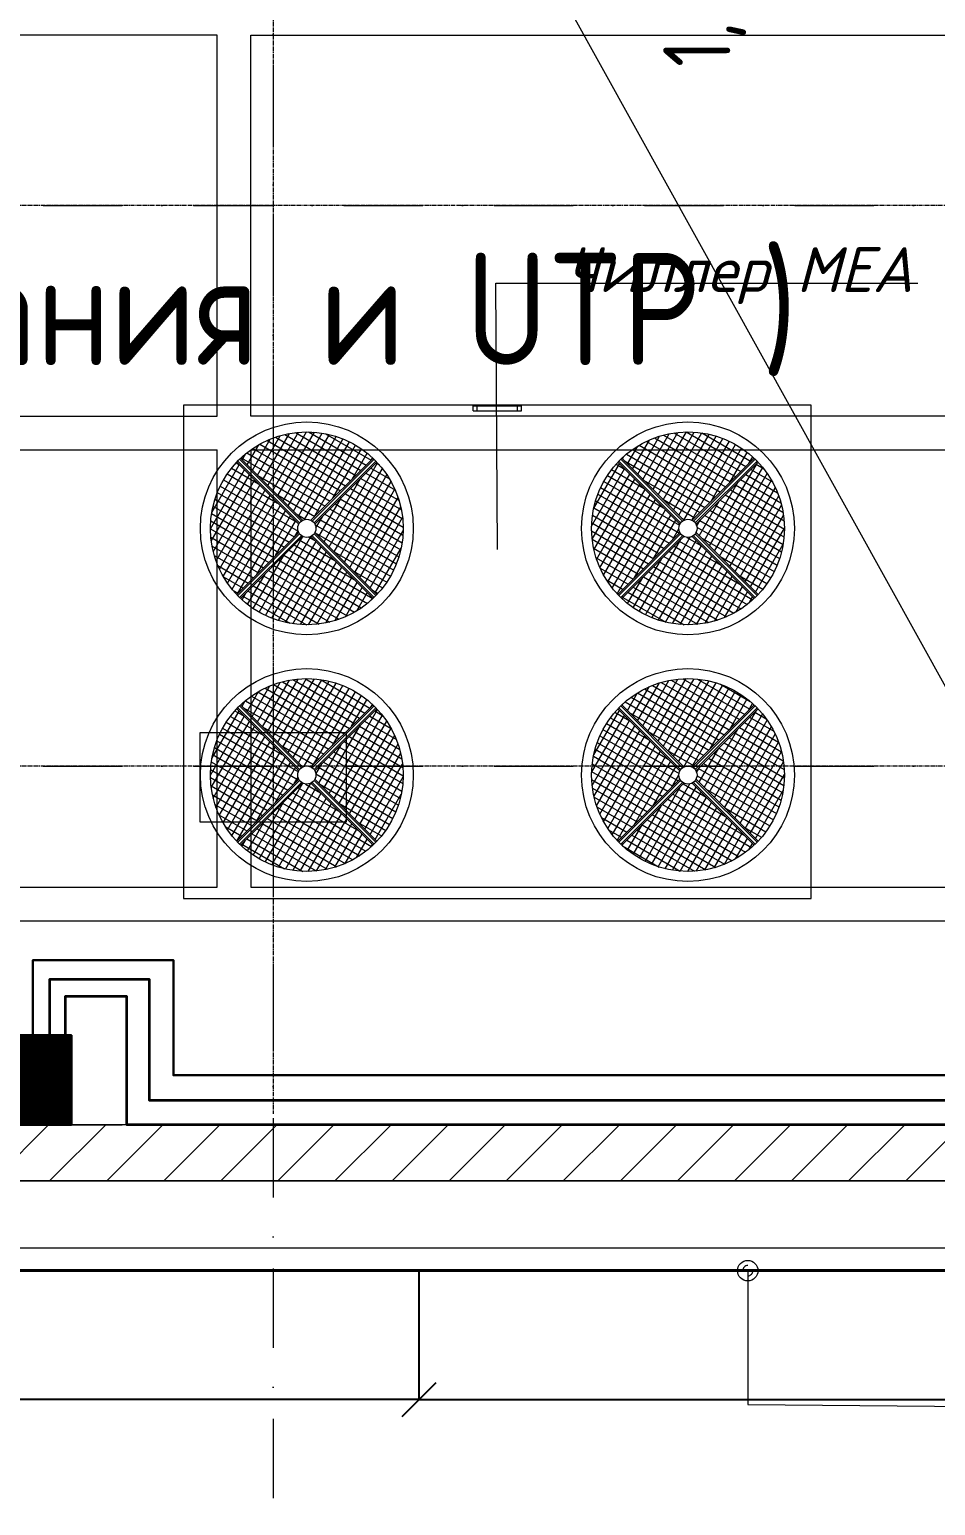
# Model space of a CAD drawing. Header units: millimetres. Extents: x 1499747 to 4230374, y -28481 to 441852.
# Drawn here: x 2454391 to 2458432, y 299786 to 306368 of the extents above; entities that cross this region are included whole.
import ezdxf
from ezdxf import colors
from ezdxf.entities.mleader import LeaderData, LeaderLine
from ezdxf.math import Vec2, Vec3
from ezdxf.xclip import XClip

# ---------------------------------------------------------------- set-up
doc = ezdxf.new("R2010")
doc.units = ezdxf.units.MM
doc.header["$MEASUREMENT"] = 0
doc.header["$XCLIPFRAME"] = 0
for name, pattern in [('CENTER2', [28.575, 19.05, -3.175, 3.175, -3.175]), ('Dot & Dashed', [670.277762, 352.777767, -176.388884, 0, -141.111112]), ('Штрихпунктирная', [670.277762, 352.777767, -176.388884, 0, -141.111112])]:
    doc.linetypes.add(name, pattern=pattern)
doc.layers.add('0_ANNOT_Dimensions', color=7, linetype='Continuous')
doc.layers.add('Чертеж и Рисунок', color=7, linetype='Continuous')
for name, color, linetype, lineweight in [('13 этаж_25_2D - Общий_Ном._пера__1_Ном._пера__7', 7, 'Continuous', 18), ('13 этаж_25_АР 06.03 custom_70_12 этаж_13_Интерьер - Мебель_Ном._пера__8_Ном._пера__8', 8, 'Continuous', 18), ('13 этаж_25_АР 06.03 custom_70_13-ось_Ном._пера__7_Ном._пера__7', 7, 'Continuous', 18), ('13 этаж_25_АР 06.03 custom_70__Оси_Ном._пера__8_Ном._пера__8', 8, 'Continuous', 18), ('13 этаж_25_АР 06.03 custom_70_Defpoints_Ном._пера__7_Ном._пера__7', 7, 'Continuous', 18), ('13 этаж_25_АР 06.03 custom_70_TEXTS-_Ном._пера__1_Ном._пера__1', 1, 'Continuous', 18), ('13 этаж_25_АР 06.03 custom_70_мет. конструкции_Ном._пера__5_Ном._пера__5', 5, 'Continuous', 18), ('13 этаж_25_АР 06.03 custom_70_ОВОРУДОВАНИЕ_Ном._пера__6_Ном._пера__6', 6, 'Continuous', 18), ('13 этаж_25_АР 06.03 custom_70_парапет 2_Ном._пера__8_Ном._пера__8', 8, 'Continuous', 18), ('13 этаж_25_АР 06.03 custom_70_Стойки_Ном._пера__7_Ном._пера__7', 7, 'Continuous', 18), ('13 этаж_25_Конструктив - Перекрытия_Ном._пера__1_Ном._пера__7', 7, 'Continuous', 18), ('13 этаж_25_Конструктив - Стены Ненесущие Газоблок_Ном._пера__169_Ном._пера__83', 83, 'Continuous', 18), ('13 этаж_25_Конструктив - Стены Ненесущие Газоблок_Ном._пера__47_Ном._пера__7', 7, 'Continuous', 18), ('13 этаж_25_Парапет_Ном._пера__20_Ном._пера__1', 1, 'Continuous', 18), ('13 этаж_25_Ребра Навес_Ном._пера__10_Ном._пера__134', 134, 'Continuous', 18), ('13 этаж_25_Ребра Навес_Ном._пера__1_Ном._пера__7', 7, 'Continuous', 18), ('13 этаж_25_Элемент Модели - Оси_Ном._пера__2_Ном._пера__8', 8, 'Continuous', 18), ('Light', 90, 'Continuous', 50), ('Кабель 2x4mm', 200, 'Continuous', 30), ('Кабель 2х6 mm', 150, 'Continuous', 30), ('ТП', 250, 'Continuous', 30)]:
    doc.layers.add(name, color=color, linetype=linetype, lineweight=lineweight)
doc.styles.add('ISOCPEUR_4', font='isocpeur.ttf', dxfattribs={"width": 0.85, "height": 250})
doc.styles.add('СГЕНЕРИР_СТИЛЬ_3', font='isocpeur.ttf', dxfattribs={"width": 0.8})
doc.styles.add('СГЕНЕРИР_СТИЛЬ_4', font='isocpeui.ttf')
doc.dimstyles.get("Standard").update_dxf_attribs({"dimtxt": 0.18, "dimasz": 0.18, "dimexe": 0.18, "dimexo": 0.0625, "dimgap": 0.09, "dimtad": 0, "dimtih": 1, "dimtoh": 1, "dimdec": 4, "dimzin": 0, "dimdsep": 46, "dimtxsty": 'Standard', "dimcen": 0.09, "dimadec": 0, "dimazin": 0, "dimtfac": 1, "dimtdec": 4, "dimtofl": 0, "dimtmove": 0, "dimatfit": 3, "dimfxl": 1, "dimtolj": 1, "dimtzin": 0, "dimarcsym": 0})
pattern_1 = [(150, (1188511.52, 31426.276), (15.60195, 27.02337), []), (240, (1188511.52, 31426.276), (-27.02337, 15.60195), [])]
pattern_2 = [(150, (1188511.52, 31426.276), (15.60195, 27.02337), []), (240, (1188511.52, 31426.276), (-27.02337, 15.60195), [])]
pattern_3 = [(150, (1188511.52, 31526.276), (15.60195, 27.02337), []), (240, (1188511.52, 31526.276), (-27.02337, 15.60195), [])]
pattern_4 = [(150, (1188511.52, 31526.276), (15.60195, 27.02337), []), (240, (1188511.52, 31526.276), (-27.02337, 15.60195), [])]

# ---------------------------------------------------------------- blocks, each defined once
blk = doc.blocks.new('Чертеж_4_25', base_point=(1186000, 29700))
at = {"layer": '13 этаж_25_АР 06.03 custom_70_ОВОРУДОВАНИЕ_Ном._пера__6_Ном._пера__6', "linetype": 'Continuous', "true_color": 0xc7c8ca}
h = blk.add_hatch(dxfattribs=at)
h.set_pattern_fill('NET_0046_0019', color=9, style=0, pattern_type=2)
h.set_pattern_definition(pattern_4)
h.paths.add_polyline_path([(1185759.5, 33136.9), (1186036.1, 32860.3, -0.119927), (1186054.7, 32864.8, -0.119927), (1186073.3, 32860.3), (1186349.9, 33136.9, 0.191496), (1186054.7, 33254.3, 0.191496)])
h = blk.add_hatch(dxfattribs=at)
h.set_pattern_fill('NET_0046_0019', color=9, style=0, pattern_type=2)
h.set_pattern_definition(pattern_4)
h.paths.add_polyline_path([(1188049.9, 33136.9, 0.191496), (1187754.7, 33254.3, 0.191496), (1187459.5, 33136.9), (1187736.1, 32860.3, -0.119927), (1187754.7, 32864.8, -0.119927), (1187773.3, 32860.3)])
h = blk.add_hatch(dxfattribs=at)
h.set_pattern_fill('NET_0046_0019', color=9, style=0, pattern_type=2)
h.set_pattern_definition(pattern_3)
h.paths.add_polyline_path([(1186018.7, 32842.9), (1185742.1, 33119.5, 0.397572), (1185742.1, 32529), (1186018.7, 32805.7, -0.243355)])
h = blk.add_hatch(dxfattribs=at)
h.set_pattern_fill('NET_0046_0019', color=9, style=0, pattern_type=2)
h.set_pattern_definition(pattern_3)
h.paths.add_polyline_path([(1186367.3, 33119.5), (1186090.7, 32842.9, -0.243355), (1186090.7, 32805.7), (1186367.3, 32529, 0.397572)])
h = blk.add_hatch(dxfattribs=at)
h.set_pattern_fill('NET_0046_0019', color=9, style=0, pattern_type=2)
h.set_pattern_definition(pattern_3)
h.paths.add_polyline_path([(1187442.1, 33119.5, 0.397572), (1187442.1, 32529), (1187718.7, 32805.7, -0.243355), (1187718.7, 32842.9)])
h = blk.add_hatch(dxfattribs=at)
h.set_pattern_fill('NET_0046_0019', color=9, style=0, pattern_type=2)
h.set_pattern_definition(pattern_3)
h.paths.add_polyline_path([(1187790.7, 32842.9, -0.243355), (1187790.7, 32805.7), (1188067.3, 32529, 0.397572), (1188067.3, 33119.5)])
h = blk.add_hatch(dxfattribs=at)
h.set_pattern_fill('NET_0046_0019', color=9, style=0, pattern_type=2)
h.set_pattern_definition(pattern_4)
h.paths.add_polyline_path([(1186349.9, 32511.7), (1186073.3, 32788.3, -0.119927), (1186054.7, 32783.7, -0.119927), (1186036.1, 32788.3), (1185759.5, 32511.7, 0.191496), (1186054.7, 32394.3, 0.191496)])
h = blk.add_hatch(dxfattribs=at)
h.set_pattern_fill('NET_0046_0019', color=9, style=0, pattern_type=2)
h.set_pattern_definition(pattern_4)
h.paths.add_polyline_path([(1187459.5, 32511.7, 0.191496), (1187754.7, 32394.3, 0.191496), (1188049.9, 32511.7), (1187773.3, 32788.3, -0.119927), (1187754.7, 32783.7, -0.119927), (1187736.1, 32788.3)])
h = blk.add_hatch(dxfattribs=at)
h.set_pattern_fill('NET_0046_0019', color=9, style=0, pattern_type=2)
h.set_pattern_definition(pattern_2)
h.paths.add_polyline_path([(1186349.9, 32036.9, 0.191496), (1186054.7, 32154.3, 0.191496), (1185759.5, 32036.9), (1186036.1, 31760.3, -0.119927), (1186054.7, 31764.8, -0.119927), (1186073.3, 31760.3)])
h = blk.add_hatch(dxfattribs=at)
h.set_pattern_fill('NET_0046_0019', color=9, style=0, pattern_type=2)
h.set_pattern_definition(pattern_2)
h.paths.add_polyline_path([(1187459.5, 32036.9), (1187736.1, 31760.3, -0.119927), (1187754.7, 31764.8, -0.119927), (1187773.3, 31760.3), (1188049.9, 32036.9, 0.191496), (1187754.7, 32154.3, 0.191496)])
h = blk.add_hatch(dxfattribs=at)
h.set_pattern_fill('NET_0046_0019', color=9, style=0, pattern_type=2)
h.set_pattern_definition(pattern_1)
h.paths.add_polyline_path([(1186018.7, 31705.7, -0.243355), (1186018.7, 31742.9), (1185742.1, 32019.5, 0.397572), (1185742.1, 31429)])
h = blk.add_hatch(dxfattribs=at)
h.set_pattern_fill('NET_0046_0019', color=9, style=0, pattern_type=2)
h.set_pattern_definition(pattern_1)
h.paths.add_polyline_path([(1186367.3, 31429, 0.397572), (1186367.3, 32019.5), (1186090.7, 31742.9, -0.243355), (1186090.7, 31705.7)])
h = blk.add_hatch(dxfattribs=at)
h.set_pattern_fill('NET_0046_0019', color=9, style=0, pattern_type=2)
h.set_pattern_definition(pattern_1)
h.paths.add_polyline_path([(1187442.1, 31429), (1187718.7, 31705.7, -0.243355), (1187718.7, 31742.9), (1187442.1, 32019.5, 0.397572)])
h = blk.add_hatch(dxfattribs=at)
h.set_pattern_fill('NET_0046_0019', color=9, style=0, pattern_type=2)
h.set_pattern_definition(pattern_1)
h.paths.add_polyline_path([(1187790.7, 31705.7), (1188067.3, 31429, 0.397572), (1188067.3, 32019.5), (1187790.7, 31742.9, -0.243355)])
h = blk.add_hatch(dxfattribs=at)
h.set_pattern_fill('NET_0046_0019', color=9, style=0, pattern_type=2)
h.set_pattern_definition(pattern_2)
h.paths.add_polyline_path([(1185759.5, 31411.7, 0.191496), (1186054.7, 31294.3, 0.191496), (1186349.9, 31411.7), (1186073.3, 31688.3, -0.119927), (1186054.7, 31683.7, -0.119927), (1186036.1, 31688.3)])
h = blk.add_hatch(dxfattribs=at)
h.set_pattern_fill('NET_0046_0019', color=9, style=0, pattern_type=2)
h.set_pattern_definition(pattern_2)
h.paths.add_polyline_path([(1188049.9, 31411.7), (1187773.3, 31688.3, -0.119927), (1187754.7, 31683.7, -0.119927), (1187736.1, 31688.3), (1187459.5, 31411.7, 0.191496), (1187754.7, 31294.3, 0.191496)])
at = {"layer": '13 этаж_25_Конструктив - Стены Ненесущие Газоблок_Ном._пера__169_Ном._пера__83', "linetype": 'Continuous', "true_color": 0xc7c8ca}
h = blk.add_hatch(dxfattribs=at)
h.set_pattern_fill('БЛОКИ_БЕТОННЫЕ_ЭФФЕКТИВН_72', color=9, style=0, pattern_type=2)
h.set_pattern_definition([(45, (1162404.69, 34264.05), (-127.2792, 127.2792), [])])
h.paths.add_polyline_path([(1181204.5, 29914), (1199454.5, 29914), (1199454.5, 30164), (1181204.5, 30164)])
at = {"layer": '13 этаж_25_2D - Общий_Ном._пера__1_Ном._пера__7', "color": 9, "linetype": 'Continuous', "true_color": 0xc7c8ca}
blk.add_line((1188021.4, 29514), (1188021.4, 29331.6), dxfattribs=at)
at = {"layer": '13 этаж_25_2D - Общий_Ном._пера__1_Ном._пера__7', "color": 9, "linetype": 'Continuous', "true_color": 0xc7c8ca, "flags": 128}
for points in [[(1188021.4, 29536.8, 0.414214), (1187998.6, 29514)], [(1188021.4, 29491.2, 0.414214), (1188044.2, 29514)]]:
    blk.add_lwpolyline(points, format="xyb", dxfattribs=at)
blk.add_lwpolyline([(1188021.4, 29514), (1188021.4, 28917.2), (1189021.4, 28908.7)], dxfattribs=at)
at = {"layer": '13 этаж_25_2D - Общий_Ном._пера__1_Ном._пера__7', "color": 9, "linetype": 'Continuous', "true_color": 0xc7c8ca}
blk.add_circle((1188021.4, 29514), 45.6, dxfattribs=at)
at = {"layer": '13 этаж_25_АР 06.03 custom_70_12 этаж_13_Интерьер - Мебель_Ном._пера__8_Ном._пера__8', "color": 9, "linetype": 'Continuous', "true_color": 0xc7c8ca, "flags": 128}
blk.add_lwpolyline([(1185579.7, 31914.1), (1186229.7, 31914.1), (1186229.7, 31514.1), (1185579.7, 31514.1)], close=True, dxfattribs=at)
blk.add_lwpolyline([(1185579.7, 31914.1), (1186229.7, 31914.1), (1186229.7, 31514.1), (1185579.7, 31514.1)], close=True, dxfattribs=at)
at = {"layer": '13 этаж_25_АР 06.03 custom_70__Оси_Ном._пера__8_Ном._пера__8', "color": 9, "linetype": 'CENTER2', "true_color": 0xc7c8ca}
for p, q in [((1185904.7, 45914.1), (1185904.7, 30214.1)), ((1214204.7, 34264.1), (1169819.7, 34264.1)), ((1214204.7, 31764.1), (1181204.7, 31764.1)), ((1200104.8, 30164.1), (1181204.7, 30164.1))]:
    blk.add_line(p, q, dxfattribs=at)
at = {"layer": '13 этаж_25_АР 06.03 custom_70_Defpoints_Ном._пера__7_Ном._пера__7', "color": 9, "linetype": 'Continuous', "true_color": 0xc7c8ca}
for p, q in [((1186814.7, 33348.1), (1186814.7, 33371.1)), ((1186994.7, 33348.5), (1186994.7, 33371.5))]:
    blk.add_line(p, q, dxfattribs=at)
at = {"layer": '13 этаж_25_АР 06.03 custom_70_TEXTS-_Ном._пера__1_Ном._пера__1', "color": 9, "linetype": 'Continuous', "true_color": 0xc7c8ca}
for p, q in [((1186904.7, 32730.1), (1186898.3, 33918.2)), ((1186898.3, 33918.2), (1188780.2, 33918.2))]:
    blk.add_line(p, q, dxfattribs=at)
at = {"layer": '13 этаж_25_АР 06.03 custom_70_мет. конструкции_Ном._пера__5_Ном._пера__5', "color": 9, "linetype": 'Continuous', "true_color": 0xc7c8ca, "flags": 128}
for points in [[(1182254.7, 33324.1), (1185654.7, 33324.1), (1185654.7, 35024.1)], [(1185654.7, 33324.1), (1185654.7, 35024.1), (1182254.7, 35024.1)], [(1185804.7, 33324.1), (1185804.7, 35024.1)], [(1185804.7, 35024.1), (1192804.7, 35024.1)], [(1192804.7, 33324.1), (1185804.7, 33324.1)], [(1182254.7, 33174.1), (1185654.7, 33174.1)], [(1185654.7, 31224.1), (1185654.7, 33174.1)], [(1185804.7, 33174.1), (1192804.7, 33174.1)], [(1185804.7, 33174.1), (1185804.7, 31224.1)], [(1182254.7, 31224.1), (1185654.7, 31224.1)], [(1185804.7, 31224.1), (1192804.7, 31224.1)], [(1182104.7, 31074.1), (1198642.4, 31074.1)]]:
    blk.add_lwpolyline(points, dxfattribs=at)
at = {"layer": '13 этаж_25_АР 06.03 custom_70_ОВОРУДОВАНИЕ_Ном._пера__6_Ном._пера__6', "color": 9, "linetype": 'Continuous', "true_color": 0xc7c8ca}
for p, q in [((1186825.7, 33374.1), (1186983.7, 33374.4)), ((1186797.2, 33371.1), (1187012.2, 33371.5)), ((1186797.2, 33348.1), (1186797.2, 33371.1)), ((1186797.2, 33348.1), (1187012.2, 33348.5)), ((1187012.2, 33348.5), (1187012.2, 33371.5)), ((1186018.7, 32842.9), (1185742, 33119.6)), ((1186022, 32848.3), (1185746.3, 33124)), ((1186030.7, 32856.9), (1185755, 33132.7)), ((1186036.1, 32860.3), (1185759.3, 33137)), ((1186073.3, 32860.3), (1186350, 33137)), ((1186078.7, 32856.9), (1186354.4, 33132.7)), ((1186087.4, 32848.3), (1186363.1, 33124)), ((1186090.7, 32842.9), (1186367.4, 33119.6)), ((1187718.7, 32842.9), (1187442, 33119.6)), ((1187722, 32848.3), (1187446.3, 33124)), ((1187730.7, 32856.9), (1187455, 33132.7)), ((1187736.1, 32860.3), (1187459.3, 33137)), ((1187773.3, 32860.3), (1188050, 33137)), ((1187778.7, 32856.9), (1188054.4, 33132.7)), ((1187787.4, 32848.3), (1188063.1, 33124)), ((1187790.7, 32842.9), (1188067.4, 33119.6)), ((1185742, 32528.9), (1186018.7, 32805.7)), ((1185746.3, 32524.6), (1186022, 32800.3)), ((1185755, 32515.9), (1186030.7, 32791.6)), ((1185759.3, 32511.6), (1186036.1, 32788.3)), ((1186350, 32511.6), (1186073.3, 32788.3)), ((1186354.4, 32515.9), (1186078.7, 32791.6)), ((1186363.1, 32524.6), (1186087.4, 32800.3)), ((1186367.4, 32528.9), (1186090.7, 32805.7)), ((1187442, 32528.9), (1187718.7, 32805.7)), ((1187446.3, 32524.6), (1187722, 32800.3)), ((1187455, 32515.9), (1187730.7, 32791.6)), ((1187459.3, 32511.6), (1187736.1, 32788.3)), ((1188050, 32511.6), (1187773.3, 32788.3)), ((1188054.4, 32515.9), (1187778.7, 32791.6)), ((1188063.1, 32524.6), (1187787.4, 32800.3)), ((1188067.4, 32528.9), (1187790.7, 32805.7)), ((1185742, 32019.6), (1186018.7, 31742.9)), ((1185746.3, 32024), (1186022, 31748.3)), ((1185755, 32032.7), (1186030.7, 31756.9)), ((1185759.3, 32037), (1186036.1, 31760.3)), ((1186350, 32037), (1186073.3, 31760.3)), ((1186354.4, 32032.7), (1186078.7, 31756.9)), ((1186363.1, 32024), (1186087.4, 31748.3)), ((1186367.4, 32019.6), (1186090.7, 31742.9)), ((1187442, 32019.6), (1187718.7, 31742.9)), ((1187446.3, 32024), (1187722, 31748.3)), ((1187455, 32032.7), (1187730.7, 31756.9)), ((1187459.3, 32037), (1187736.1, 31760.3)), ((1188050, 32037), (1187773.3, 31760.3)), ((1188054.4, 32032.7), (1187778.7, 31756.9)), ((1188063.1, 32024), (1187787.4, 31748.3)), ((1188067.4, 32019.6), (1187790.7, 31742.9)), ((1186018.7, 31705.7), (1185742, 31428.9)), ((1186022, 31700.3), (1185746.3, 31424.6)), ((1186030.7, 31691.6), (1185755, 31415.9)), ((1186036.1, 31688.3), (1185759.3, 31411.6)), ((1186073.3, 31688.3), (1186350, 31411.6)), ((1186078.7, 31691.6), (1186354.4, 31415.9)), ((1186087.4, 31700.3), (1186363.1, 31424.6)), ((1186090.7, 31705.7), (1186367.4, 31428.9)), ((1187718.7, 31705.7), (1187442, 31428.9)), ((1187722, 31700.3), (1187446.3, 31424.6)), ((1187730.7, 31691.6), (1187455, 31415.9)), ((1187736.1, 31688.3), (1187459.3, 31411.6)), ((1187773.3, 31688.3), (1188050, 31411.6)), ((1187778.7, 31691.6), (1188054.4, 31415.9)), ((1187787.4, 31700.3), (1188063.1, 31424.6)), ((1187790.7, 31705.7), (1188067.4, 31428.9))]:
    blk.add_line(p, q, dxfattribs=at)
at = {"layer": '13 этаж_25_АР 06.03 custom_70_ОВОРУДОВАНИЕ_Ном._пера__6_Ном._пера__6', "color": 9, "linetype": 'Continuous', "true_color": 0xc7c8ca, "flags": 128}
blk.add_lwpolyline([(1188304.7, 31174.3), (1188304.7, 33374.3), (1185504.7, 33374.3), (1185504.7, 31174.3)], close=True, dxfattribs=at)
at = {"layer": '13 этаж_25_АР 06.03 custom_70_ОВОРУДОВАНИЕ_Ном._пера__6_Ном._пера__6', "color": 9, "linetype": 'Continuous', "true_color": 0xc7c8ca}
for centre, radius in [((1186054.7, 32824.3), 474.7), ((1186054.7, 32824.3), 430), ((1186054.7, 32824.3), 430), ((1187754.7, 32824.3), 474.7), ((1187754.7, 32824.3), 430), ((1187754.7, 32824.3), 430), ((1186054.7, 32824.3), 40.5), ((1187754.7, 32824.3), 40.5), ((1186054.7, 31724.3), 474.7), ((1187754.7, 31724.3), 474.7), ((1186054.7, 31724.3), 430), ((1186054.7, 31724.3), 430), ((1187754.7, 31724.3), 430), ((1187754.7, 31724.3), 430), ((1186054.7, 31724.3), 40.5), ((1187754.7, 31724.3), 40.5)]:
    blk.add_circle(centre, radius, dxfattribs=at)
at = {"layer": '13 этаж_25_АР 06.03 custom_70_парапет 2_Ном._пера__8_Ном._пера__8', "color": 9, "linetype": 'Continuous', "true_color": 0xc7c8ca, "flags": 128}
blk.add_lwpolyline([(1199704.5, 30164.1), (1181204.7, 30164.1), (1181204.7, 32314.1), (1169819.7, 32314.1), (1169819.7, 47114.1), (1181154.7, 47114.1), (1181154.7, 46214.1)], dxfattribs=at)
at = {"layer": '13 этаж_25_АР 06.03 custom_70_Стойки_Ном._пера__7_Ном._пера__7', "color": 9, "linetype": 'Continuous', "true_color": 0xc7c8ca, "flags": 128}
blk.add_lwpolyline([(1189483.1, 31074.1), (1185824.7, 37669.1)], dxfattribs=at)
at = {"layer": '13 этаж_25_Конструктив - Перекрытия_Ном._пера__1_Ном._пера__7', "linetype": 'Continuous', "flags": 128}
blk.add_lwpolyline([(1169569.7, 32064.1), (1169569.7, 47364.1), (1181404.7, 47364.1), (1181404.7, 46214.1), (1199704.5, 46214.1), (1199704.5, 29914), (1190354.6, 29914), (1180954.5, 29914), (1180954.5, 32064.1)], close=True, dxfattribs=at)
at = {"layer": '13 этаж_25_Конструктив - Стены Ненесущие Газоблок_Ном._пера__47_Ном._пера__7', "color": 9, "linetype": 'Continuous', "true_color": 0xc7c8ca, "flags": 128}
for points in [[(1199454.5, 30164), (1181204.5, 30164)], [(1180954.5, 29914), (1199704.5, 29914)]]:
    blk.add_lwpolyline(points, dxfattribs=at)
at = {"layer": '13 этаж_25_Парапет_Ном._пера__20_Ном._пера__1', "color": 9, "linetype": 'Continuous', "true_color": 0xc7c8ca}
for p, q in [((1199854.4, 29914), (1180954.5, 29914)), ((1199454.4, 29514), (1180554.5, 29514))]:
    blk.add_line(p, q, dxfattribs=at)
at = {"layer": '13 этаж_25_Парапет_Ном._пера__20_Ном._пера__1', "color": 9, "linetype": 'Dot & Dashed', "true_color": 0xc7c8ca}
blk.add_line((1199854.4, 29914), (1180954.5, 29914), dxfattribs=at)
at = {"layer": '13 этаж_25_Ребра Навес_Ном._пера__10_Ном._пера__134', "color": 9, "linetype": 'Dot & Dashed', "true_color": 0xc7c8ca}
for p, q in [((1199854.1, 29914), (1180804.5, 29914)), ((1199854.1, 29914), (1180954.2, 29914)), ((1199854.2, 29914), (1180954.3, 29914)), ((1199854.2, 29914), (1180954.3, 29914)), ((1199854.3, 29914), (1180954.4, 29914)), ((1199854.3, 29914), (1180954.4, 29914)), ((1199854.4, 29914), (1180954.5, 29914)), ((1199854.4, 29914), (1180954.5, 29914)), ((1199854.4, 29914), (1180954.5, 29914))]:
    blk.add_line(p, q, dxfattribs=at)
at = {"layer": '13 этаж_25_Ребра Навес_Ном._пера__1_Ном._пера__7', "color": 9, "linetype": 'Continuous', "true_color": 0xc7c8ca}
for p, q in [((1199854.1, 29914), (1180954.2, 29914)), ((1199854.2, 29914), (1180954.3, 29914)), ((1199854.2, 29914), (1180954.3, 29914)), ((1199854.3, 29914), (1180954.4, 29914)), ((1199854.3, 29914), (1180954.4, 29914)), ((1199854.4, 29914), (1180954.5, 29914)), ((1199854.4, 29914), (1180954.5, 29914)), ((1199854.4, 29914), (1180954.5, 29914)), ((1199554.1, 29614), (1180654.2, 29614)), ((1199554.2, 29614), (1180654.3, 29614)), ((1199554.2, 29614), (1180654.3, 29614)), ((1199554.3, 29614), (1180654.4, 29614)), ((1199554.3, 29614), (1180654.4, 29614)), ((1199554.4, 29614), (1180654.5, 29614)), ((1199554.4, 29614), (1180654.5, 29614)), ((1199554.4, 29614), (1180654.5, 29614))]:
    blk.add_line(p, q, dxfattribs=at)
at = {"layer": '13 этаж_25_Элемент Модели - Оси_Ном._пера__2_Ном._пера__8', "linetype": 'Штрихпунктирная'}
for p, q in [((1185904.7, 48964.1), (1185904.7, 14064.1)), ((1159404.7, 34264.1), (1216204.7, 34264.1)), ((1159404.7, 31764.1), (1216204.7, 31764.1)), ((1159404.7, 30164.1), (1216204.7, 30164.1))]:
    blk.add_line(p, q, dxfattribs=at)
at = {"layer": '13 этаж_25_АР 06.03 custom_70_13-ось_Ном._пера__7_Ном._пера__7', "color": 9, "linetype": 'Continuous', "true_color": 0xc7c8ca, "insert": (1188014.1, 34882.6), "char_height": 300, "attachment_point": 7, "rotation": 90, "style": 'СГЕНЕРИР_СТИЛЬ_3'}
blk.add_mtext('\\A1;{\\pql;\\fISOCPEUR|b0|i0|c204|p0;\\W0.800000;1,5%}', dxfattribs=at)
at = {"layer": '13 этаж_25_АР 06.03 custom_70_TEXTS-_Ном._пера__1_Ном._пера__1', "color": 9, "linetype": 'Continuous', "true_color": 0xc7c8ca, "insert": (1187209.2, 33824.1), "char_height": 200, "attachment_point": 7, "style": 'СГЕНЕРИР_СТИЛЬ_4'}
blk.add_mtext('\\A1;{\\pql;\\fISOCPEUR|b0|i1|c204|p0;\\W1.000000;Чиллер MEA}', dxfattribs=at)
blk = doc.blocks.new('_Oblique')
at = {"color": 0, "linetype": 'ByBlock', "lineweight": -2}
blk.add_line((-0.5, -0.5), (0.5, 0.5), dxfattribs=at)
blk = doc.blocks.new('*D177')
at = {"layer": '0_ANNOT_Dimensions', "color": 0, "lineweight": -2, "transparency": 16777216}
for p, q in [((2450127.3, 300833.1), (2450127.3, 300257.7)), ((2456127.3, 300833.1), (2456127.3, 300257.7)), ((2450127.3, 300257.9), (2452731.4, 300257.9)), ((2456127.3, 300257.9), (2453523.2, 300257.9))]:
    blk.add_line(p, q, dxfattribs=at)
at = {"layer": 'Defpoints', "color": 0, "lineweight": 30, "transparency": 16777216}
for p in [(2450127.3, 300833.1), (2456127.3, 300833.1), (2456127.3, 300257.9)]:
    blk.add_point(p, dxfattribs=at)
at = {"layer": '0_ANNOT_Dimensions', "color": 0, "lineweight": -2, "transparency": 16777216, "xscale": 150, "yscale": 150, "zscale": 150, "rotation": 180}
blk.add_blockref('_Oblique', (2450127.3, 300257.9), dxfattribs=at)
at = {"layer": '0_ANNOT_Dimensions', "color": 0, "lineweight": -2, "transparency": 16777216, "xscale": 150, "yscale": 150, "zscale": 150}
blk.add_blockref('_Oblique', (2456127.3, 300257.9), dxfattribs=at)
at = {"layer": '0_ANNOT_Dimensions', "color": 0, "lineweight": 25, "transparency": 16777216, "insert": (2453127.3, 300257.9), "char_height": 250, "attachment_point": 5}
blk.add_mtext('\\A1;6000', dxfattribs=at)
blk = doc.blocks.new('*D178')
at = {"layer": '0_ANNOT_Dimensions', "color": 0, "lineweight": -2, "transparency": 16777216}
for p, q in [((2456127.3, 300833.1), (2456127.3, 300257.7)), ((2462127.3, 300833.1), (2462127.3, 300257.7)), ((2456127.3, 300257.9), (2458731.4, 300257.9)), ((2462127.3, 300257.9), (2459523.2, 300257.9))]:
    blk.add_line(p, q, dxfattribs=at)
at = {"layer": 'Defpoints', "color": 0, "lineweight": 30, "transparency": 16777216}
for p in [(2456127.3, 300833.1), (2462127.3, 300833.1), (2462127.3, 300257.9)]:
    blk.add_point(p, dxfattribs=at)
at = {"layer": '0_ANNOT_Dimensions', "color": 0, "lineweight": -2, "transparency": 16777216, "xscale": 150, "yscale": 150, "zscale": 150, "rotation": 180}
blk.add_blockref('_Oblique', (2456127.3, 300257.9), dxfattribs=at)
at = {"layer": '0_ANNOT_Dimensions', "color": 0, "lineweight": -2, "transparency": 16777216, "xscale": 150, "yscale": 150, "zscale": 150}
blk.add_blockref('_Oblique', (2462127.3, 300257.9), dxfattribs=at)
at = {"layer": '0_ANNOT_Dimensions', "color": 0, "lineweight": 25, "transparency": 16777216, "insert": (2459127.3, 300257.9), "char_height": 250, "attachment_point": 5}
blk.add_mtext('\\A1;6000', dxfattribs=at)

msp = doc.modelspace()

# ---------------------------------------------------------------- block references
at = {"layer": 'Чертеж и Рисунок', "linetype": 'Continuous'}
ref = msp.add_blockref('Чертеж_4_25', (2455572.80168, 301019.07632), dxfattribs=at)
XClip(ref).set_block_clipping_path([(1144000, 0), (1228000, 59400.0000000006)])

# ---------------------------------------------------------------- next in the draw order: hatches: boundary and pattern name
at = {"layer": 'Кабель 2х6 mm', "lineweight": 30, "true_color": 0x000000}
h = msp.add_hatch(dxfattribs=at)
h.set_pattern_fill('ANSI31', color=18)
h.set_pattern_definition([(45, (72664.80522, 166776.05363), (-0.088388347648, 0.088388347648), [])])
h.paths.add_polyline_path([(2454577.31743, 301883.12708), (2453777.31743, 301883.12708), (2453777.31743, 301483.12708), (2454577.31743, 301483.12708)])

# ---------------------------------------------------------------- next in the draw order: linework, layer by layer
at = {"layer": 'Light', "color": 18, "lineweight": 30, "true_color": 0x000000}
msp.add_lwpolyline([(2465427.34839, 315213.37409), (2465530.81982, 315213.37409), (2465530.81982, 311291.05712), (2468968.47602, 311291.05712), (2468968.47602, 309208.42908), (2459914.91176, 309208.42908), (2459914.91176, 301704.39209), (2455032.60941, 301704.39209), (2455032.60941, 302218.03344), (2454405.4633, 302218.03344), (2454405.4633, 301883.12708)], dxfattribs=at)
at = {"layer": 'Кабель 2x4mm', "lineweight": 35}
msp.add_lwpolyline([(2469027.22978, 300831.83011), (2469224.59593, 300831.83011), (2469224.59593, 301483.19578), (2454824.37038, 301483.19578), (2454824.37038, 302055.26672), (2454549.51462, 302055.26672), (2454549.51462, 301883.12708)], dxfattribs=at)
at = {"layer": 'Кабель 2х6 mm', "lineweight": 35}
msp.add_lwpolyline([(2454481.53153, 301883.12708), (2454481.53153, 302133.57731), (2454924.30802, 302133.57731), (2454924.30802, 301592.75503), (2469377.43806, 301592.75503), (2469377.43806, 287011.64717), (2469027.22978, 286781.83187)], dxfattribs=at)
at = {"layer": 'Кабель 2х6 mm', "color": 18, "lineweight": 30, "true_color": 0x000000}
msp.add_lwpolyline([(2454577.31743, 301483.12708), (2454577.31743, 301883.12708), (2453777.31743, 301883.12708), (2453777.31743, 301483.12708)], close=True, dxfattribs=at)
at = {"layer": 'Кабель 2х6 mm', "color": 32, "lineweight": 40, "true_color": 0xcd6928}
msp.add_lwpolyline([(2450127.31743, 300833.12615), (2456127.31743, 300833.12615)], dxfattribs=at)
at = {"layer": 'Кабель 2х6 mm', "color": 31, "lineweight": 40, "true_color": 0xfecc66}
msp.add_lwpolyline([(2456127.31743, 300833.12615), (2462127.31743, 300833.12615)], dxfattribs=at)

# ---------------------------------------------------------------- next in the draw order: dimensions: what is measured, and where the dimension line sits
at = {"layer": '0_ANNOT_Dimensions', "lineweight": 25}
for base, p1, p2, picture, middle in [((2456127.31743, 300257.90759), (2450127.31743, 300833.12615), (2456127.31743, 300833.12615), '*D177', (2453127.31743, 300257.90759)), ((2462127.31743, 300257.90759), (2456127.31743, 300833.12615), (2462127.31743, 300833.12615), '*D178', (2459127.31743, 300257.90759))]:
    dim = msp.add_linear_dim(base=base, p1=p1, p2=p2, dimstyle='Standard', override={"dimtxt": 250, "dimasz": 150, "dimdec": 0, "dimblk1": 'Oblique', "dimblk2": 'Oblique', "dimsah": 1}, dxfattribs=at)
    dim.commit()
    dim.dimension.update_dxf_attribs({"geometry": picture, "text_midpoint": middle})

# ---------------------------------------------------------------- next in the draw order: leaders
at = {"layer": 'ТП', "lineweight": 30}
ml = msp.add_multileader_mtext('Standard', dxfattribs=at)
ml.set_content('(Ввод питания и UTP )', color=256, style='ISOCPEUR_4')
ml.set_leader_properties()
ml.build(insert=Vec2(0, 0))
ml.multileader.update_dxf_attribs({"text_right_attachment_type": 6, "dogleg_length": 0.00000000013, "arrow_head_size": 0.18})
ctx = ml.context
ctx.base_point, ctx.char_height, ctx.arrow_head_size, ctx.landing_gap_size, ctx.plane_origin = Vec3(2451781.27415, 305096.61304), 500, 0.18, 0.09, Vec3(2459832.8854, 312840.07423)
ctx.right_attachment, ctx.text_align_type = 6, 2
notes = []
notes.append((ctx, [(0, (1, 1, 0), (2451781.27415, 305096.61304), (1, 0), 0.00000000013, [(0, [(2450127.31743, 302983.12708)], 0, [])])]))
ctx.mtext.insert, ctx.mtext.alignment, ctx.mtext.flow_direction = Vec3(2457816.36415, 305371.61304), 3, 5
for ctx, leaders in notes:
    for number, flags, end, landing, length, lines in leaders:
        leader = LeaderData()
        leader.index, (leader.has_last_leader_line, leader.has_dogleg_vector, leader.attachment_direction) = number, flags
        leader.last_leader_point, leader.dogleg_vector, leader.dogleg_length = Vec3(end), Vec3(landing), length
        for number, points, colour, breaks in lines:
            line = LeaderLine()
            line.index, line.vertices, line.color, line.breaks = number, Vec3.list(points), colors.encode_raw_color(colour), breaks
            leader.lines.append(line)
        ctx.leaders.append(leader)

doc.saveas('drawing.dxf')
